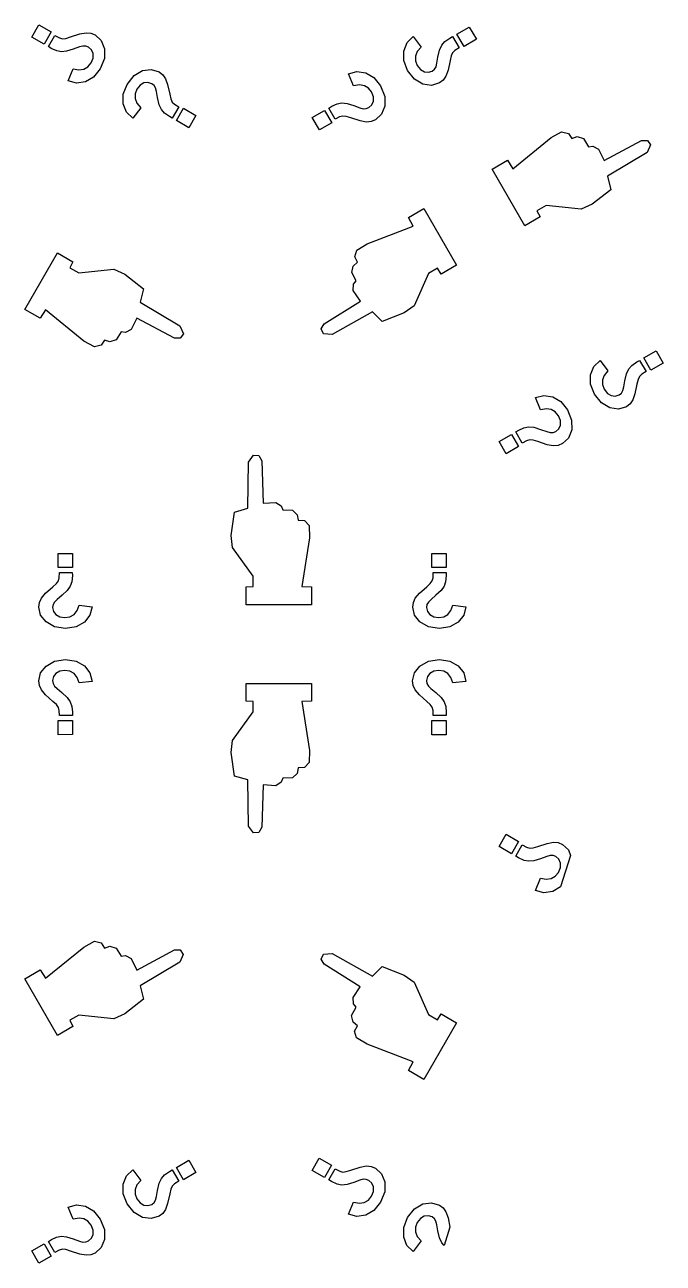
# Model space of a CAD drawing. Header units: metres. Extents: x 20 to 1108, y 20 to 251.
# Drawn here: x 338.7 to 366, y 141.6 to 194.6 of the extents above; entities that cross this region are included whole.
import ezdxf

# ---------------------------------------------------------------- set-up
doc = ezdxf.new("R2010")
doc.units = ezdxf.units.M

msp = doc.modelspace()

# ---------------------------------------------------------------- linework, layer by layer
for p, q in [((338.98, 194.118), (339.284, 194.646)), ((339.284, 194.646), (339.811, 194.341)), ((357.17, 194.245), (357.699, 194.55)), ((357.699, 194.55), (358.003, 194.023)), ((339.507, 193.815), (338.98, 194.118)), ((339.811, 194.341), (339.507, 193.815)), ((339.691, 193.71), (339.966, 194.188)), ((339.966, 194.188), (340.156, 194.089)), ((340.156, 194.089), (340.29, 194.049)), ((340.29, 194.049), (340.43, 194.065)), ((340.43, 194.065), (340.632, 194.127)), ((340.632, 194.127), (341.033, 194.257)), ((341.033, 194.257), (341.301, 194.306)), ((341.301, 194.306), (341.499, 194.287)), ((341.499, 194.287), (341.69, 194.211)), ((341.69, 194.211), (341.946, 193.974)), ((341.946, 193.974), (342.085, 193.623)), ((355.036, 193.882), (355.298, 194.142)), ((355.298, 194.142), (355.639, 193.692)), ((356.658, 193.924), (356.867, 194.073)), ((356.867, 194.073), (356.988, 194.14)), ((356.988, 194.14), (357.263, 193.661)), ((357.476, 193.718), (357.17, 194.245)), ((358.003, 194.023), (357.476, 193.718)), ((339.808, 193.637), (339.691, 193.71)), ((340.043, 193.53), (339.808, 193.637)), ((340.242, 193.489), (340.043, 193.53)), ((340.468, 193.513), (340.242, 193.489)), ((340.752, 193.601), (340.468, 193.513)), ((341.015, 193.696), (340.752, 193.601)), ((341.162, 193.737), (341.015, 193.696)), ((341.288, 193.733), (341.162, 193.737)), ((341.407, 193.689), (341.288, 193.733)), ((341.532, 193.574), (341.407, 193.689)), ((341.599, 193.415), (341.532, 193.574)), ((342.085, 193.623), (342.082, 193.206)), ((354.893, 193.523), (355.036, 193.882)), ((354.894, 193.117), (354.893, 193.523)), ((355.476, 193.499), (355.398, 193.303)), ((355.639, 193.692), (355.476, 193.499)), ((356.361, 193.264), (356.431, 193.566)), ((356.431, 193.566), (356.522, 193.772)), ((356.522, 193.772), (356.658, 193.924)), ((356.982, 193.447), (356.927, 193.322)), ((357.087, 193.549), (356.982, 193.447)), ((357.263, 193.661), (357.087, 193.549)), ((341.382, 192.85), (341.515, 193.016)), ((341.515, 193.016), (341.599, 193.223)), ((341.599, 193.223), (341.599, 193.415)), ((342.082, 193.206), (341.908, 192.764)), ((355.061, 192.692), (354.894, 193.117)), ((355.398, 193.303), (355.398, 193.102)), ((355.398, 193.102), (355.474, 192.903)), ((356.277, 192.849), (356.315, 193)), ((356.315, 193), (356.361, 193.264)), ((356.878, 193.114), (356.791, 192.701)), ((356.927, 193.322), (356.878, 193.114)), ((340.533, 192.244), (340.753, 192.764)), ((340.753, 192.764), (340.997, 192.718)), ((340.997, 192.718), (341.21, 192.749)), ((341.21, 192.749), (341.382, 192.85)), ((341.621, 192.406), (341.27, 192.202)), ((341.908, 192.764), (341.621, 192.406)), ((343.061, 192.097), (343.355, 192.469)), ((343.355, 192.469), (343.716, 192.683)), ((343.716, 192.683), (344.091, 192.736)), ((344.091, 192.736), (344.424, 192.634)), ((344.424, 192.634), (344.58, 192.509)), ((344.58, 192.509), (344.701, 192.339)), ((352.533, 192.546), (352.888, 192.643)), ((352.752, 192.026), (352.533, 192.546)), ((352.888, 192.643), (353.272, 192.587)), ((353.272, 192.587), (353.622, 192.384)), ((353.622, 192.384), (353.908, 192.026)), ((355.357, 192.317), (355.061, 192.692)), ((355.474, 192.903), (355.613, 192.729)), ((355.613, 192.729), (355.778, 192.633)), ((355.778, 192.633), (355.95, 192.611)), ((355.95, 192.611), (356.113, 192.664)), ((356.113, 192.664), (356.211, 192.744)), ((356.211, 192.744), (356.277, 192.849)), ((356.701, 192.45), (356.581, 192.279)), ((356.791, 192.701), (356.701, 192.45)), ((340.891, 192.147), (340.533, 192.244)), ((341.27, 192.202), (340.891, 192.147)), ((342.894, 191.673), (343.061, 192.097)), ((343.475, 191.886), (343.398, 191.688)), ((343.614, 192.061), (343.475, 191.886)), ((343.778, 192.156), (343.614, 192.061)), ((343.949, 192.178), (343.778, 192.156)), ((344.116, 192.125), (343.949, 192.178)), ((344.211, 192.047), (344.116, 192.125)), ((344.277, 191.942), (344.211, 192.047)), ((344.316, 191.784), (344.277, 191.942)), ((344.701, 192.339), (344.792, 192.087)), ((344.792, 192.087), (344.878, 191.678)), ((352.999, 192.071), (352.752, 192.026)), ((353.21, 192.04), (352.999, 192.071)), ((353.382, 191.94), (353.21, 192.04)), ((353.515, 191.776), (353.382, 191.94)), ((353.908, 192.026), (354.082, 191.583)), ((355.715, 192.108), (355.357, 192.317)), ((356.091, 192.053), (355.715, 192.108)), ((356.424, 192.156), (356.091, 192.053)), ((356.581, 192.279), (356.424, 192.156)), ((342.893, 191.266), (342.894, 191.673)), ((343.398, 191.688), (343.398, 191.486)), ((343.398, 191.486), (343.475, 191.29)), ((344.36, 191.529), (344.316, 191.784)), ((344.43, 191.224), (344.36, 191.529)), ((344.878, 191.678), (344.925, 191.471)), ((344.925, 191.471), (344.982, 191.338)), ((344.982, 191.338), (345.083, 191.243)), ((353.599, 191.566), (353.515, 191.776)), ((353.533, 191.215), (353.599, 191.375)), ((353.599, 191.375), (353.599, 191.566)), ((354.082, 191.583), (354.086, 191.167)), ((343.036, 190.908), (342.893, 191.266)), ((343.298, 190.648), (343.036, 190.908)), ((343.638, 191.098), (343.298, 190.648)), ((343.475, 191.29), (343.638, 191.098)), ((344.524, 191.018), (344.43, 191.224)), ((344.659, 190.865), (344.524, 191.018)), ((344.868, 190.716), (344.659, 190.865)), ((345.263, 191.128), (344.988, 190.65)), ((345.083, 191.243), (345.263, 191.128)), ((345.17, 190.544), (345.476, 191.071)), ((345.476, 191.071), (346.003, 190.767)), ((350.979, 190.671), (351.507, 190.976)), ((351.507, 190.976), (351.812, 190.448)), ((351.69, 191.081), (351.817, 191.157)), ((351.966, 190.603), (351.69, 191.081)), ((351.817, 191.157), (352.04, 191.259)), ((352.04, 191.259), (352.242, 191.301)), ((352.242, 191.301), (352.468, 191.276)), ((352.468, 191.276), (352.754, 191.19)), ((352.754, 191.19), (353.022, 191.092)), ((353.022, 191.092), (353.161, 191.053)), ((353.161, 191.053), (353.288, 191.057)), ((353.288, 191.057), (353.407, 191.102)), ((353.407, 191.102), (353.533, 191.215)), ((353.945, 190.815), (353.691, 190.578)), ((354.086, 191.167), (353.945, 190.815)), ((344.988, 190.65), (344.868, 190.716)), ((345.698, 190.239), (345.17, 190.544)), ((346.003, 190.767), (345.698, 190.239)), ((351.284, 190.144), (350.979, 190.671)), ((351.812, 190.448), (351.284, 190.144)), ((352.153, 190.7), (351.966, 190.603)), ((352.292, 190.741), (352.153, 190.7)), ((352.434, 190.725), (352.292, 190.741)), ((352.631, 190.664), (352.434, 190.725)), ((353.035, 190.533), (352.631, 190.664)), ((353.297, 190.485), (353.035, 190.533)), ((353.504, 190.503), (353.297, 190.485)), ((353.691, 190.578), (353.504, 190.503)), ((359.56, 188.487), (361.205, 189.821)), ((361.205, 189.821), (361.654, 190.068)), ((361.654, 190.068), (361.948, 189.998)), ((361.948, 189.998), (362.088, 189.777)), ((362.088, 189.777), (362.317, 189.858)), ((362.317, 189.858), (362.588, 189.775)), ((362.588, 189.775), (362.805, 189.425)), ((362.805, 189.425), (362.987, 189.451)), ((362.987, 189.451), (363.233, 189.327)), ((363.233, 189.327), (363.475, 188.837)), ((363.475, 188.837), (365.078, 189.694)), ((365.078, 189.694), (365.328, 189.695)), ((365.462, 189.508), (365.315, 189.173)), ((365.328, 189.695), (365.462, 189.508)), ((358.676, 188.466), (359.338, 188.848)), ((359.338, 188.848), (359.56, 188.487)), ((365.315, 189.173), (363.613, 188.164)), ((360.075, 186.042), (358.676, 188.466)), ((363.613, 188.164), (363.76, 187.588)), ((363.76, 187.588), (362.959, 186.967)), ((355.096, 186.4), (355.758, 186.782)), ((355.758, 186.782), (357.159, 184.359)), ((360.985, 186.909), (360.599, 186.687)), ((360.599, 186.687), (360.738, 186.425)), ((362.488, 186.75), (360.985, 186.909)), ((362.959, 186.967), (362.488, 186.75)), ((353.324, 185.273), (355.299, 186.027)), ((355.299, 186.027), (355.096, 186.4)), ((360.738, 186.425), (360.075, 186.042)), ((352.796, 184.717), (352.883, 185.004)), ((352.883, 185.004), (353.324, 185.273)), ((338.677, 182.468), (340.076, 184.891)), ((340.076, 184.891), (340.738, 184.508)), ((340.738, 184.508), (340.599, 184.246)), ((352.733, 184.323), (352.917, 184.484)), ((352.917, 184.484), (352.796, 184.717)), ((340.599, 184.246), (340.986, 184.024)), ((340.986, 184.024), (342.488, 184.185)), ((342.488, 184.185), (342.961, 183.967)), ((342.961, 183.967), (343.761, 183.345)), ((352.668, 184.046), (352.733, 184.323)), ((352.864, 183.686), (352.668, 184.046)), ((355.952, 184.004), (355.338, 182.62)), ((356.338, 184.226), (355.952, 184.004)), ((356.495, 183.976), (356.338, 184.226)), ((357.159, 184.359), (356.495, 183.976)), ((352.736, 183.269), (352.751, 183.542)), ((352.751, 183.542), (352.864, 183.686)), ((343.761, 183.345), (343.614, 182.771)), ((353.039, 182.812), (352.736, 183.269)), ((339.338, 182.087), (338.677, 182.468)), ((339.56, 182.446), (339.338, 182.087)), ((341.208, 181.11), (339.56, 182.446)), ((343.614, 182.771), (345.315, 181.76)), ((351.494, 181.853), (353.039, 182.812)), ((353.552, 182.356), (351.828, 181.386)), ((353.978, 181.941), (353.552, 182.356)), ((354.914, 182.322), (353.978, 181.941)), ((355.338, 182.62), (354.914, 182.322)), ((343.475, 182.095), (343.234, 181.607)), ((345.08, 181.238), (343.475, 182.095)), ((351.367, 181.635), (351.494, 181.853)), ((342.806, 181.508), (342.589, 181.158)), ((342.989, 181.482), (342.806, 181.508)), ((343.234, 181.607), (342.989, 181.482)), ((345.315, 181.76), (345.464, 181.424)), ((345.464, 181.424), (345.329, 181.238)), ((351.463, 181.426), (351.367, 181.635)), ((351.828, 181.386), (351.463, 181.426)), ((341.656, 180.865), (341.208, 181.11)), ((341.948, 180.935), (341.656, 180.865)), ((342.089, 181.156), (341.948, 180.935)), ((342.319, 181.076), (342.089, 181.156)), ((342.589, 181.158), (342.319, 181.076)), ((345.329, 181.238), (345.08, 181.238)), ((363.034, 180.026), (363.297, 180.286)), ((363.297, 180.286), (363.638, 179.836)), ((364.657, 180.068), (364.868, 180.219)), ((364.868, 180.219), (364.988, 180.283)), ((364.988, 180.283), (365.265, 179.807)), ((365.17, 180.39), (365.698, 180.693)), ((365.475, 179.862), (365.17, 180.39)), ((365.698, 180.693), (366.002, 180.168)), ((362.893, 179.668), (363.034, 180.026)), ((362.893, 179.262), (362.893, 179.668)), ((363.638, 179.836), (363.475, 179.644)), ((364.361, 179.407), (364.43, 179.71)), ((364.43, 179.71), (364.523, 179.917)), ((364.523, 179.917), (364.657, 180.068)), ((365.086, 179.693), (364.983, 179.594)), ((365.265, 179.807), (365.086, 179.693)), ((366.002, 180.168), (365.475, 179.862)), ((363.061, 178.836), (362.893, 179.262)), ((363.475, 179.644), (363.397, 179.447)), ((363.397, 179.447), (363.397, 179.246)), ((363.397, 179.246), (363.474, 179.048)), ((364.275, 178.994), (364.314, 179.146)), ((364.314, 179.146), (364.361, 179.407)), ((364.878, 179.26), (364.79, 178.846)), ((364.924, 179.463), (364.878, 179.26)), ((364.983, 179.594), (364.924, 179.463)), ((360.533, 178.691), (360.887, 178.786)), ((360.752, 178.17), (360.533, 178.691)), ((360.887, 178.786), (361.272, 178.731)), ((361.272, 178.731), (361.621, 178.527)), ((363.355, 178.464), (363.061, 178.836)), ((363.474, 179.048), (363.613, 178.873)), ((363.613, 178.873), (363.777, 178.777)), ((363.777, 178.777), (363.949, 178.755)), ((363.949, 178.755), (364.112, 178.809)), ((364.112, 178.809), (364.209, 178.888)), ((364.209, 178.888), (364.275, 178.994)), ((364.79, 178.846), (364.701, 178.595)), ((360.999, 178.215), (360.752, 178.17)), ((361.21, 178.184), (360.999, 178.215)), ((361.382, 178.084), (361.21, 178.184)), ((361.518, 177.917), (361.382, 178.084)), ((361.621, 178.527), (361.908, 178.169)), ((361.908, 178.169), (362.082, 177.728)), ((363.715, 178.251), (363.355, 178.464)), ((364.091, 178.197), (363.715, 178.251)), ((364.423, 178.301), (364.091, 178.197)), ((364.58, 178.425), (364.423, 178.301)), ((364.701, 178.595), (364.58, 178.425)), ((361.598, 177.712), (361.518, 177.917)), ((361.599, 177.519), (361.598, 177.712)), ((362.082, 177.728), (362.086, 177.312)), ((358.98, 176.816), (359.506, 177.119)), ((359.506, 177.119), (359.81, 176.592)), ((359.69, 177.224), (359.819, 177.303)), ((359.965, 176.746), (359.69, 177.224)), ((359.819, 177.303), (360.039, 177.402)), ((360.039, 177.402), (360.242, 177.444)), ((360.242, 177.444), (360.468, 177.42)), ((360.468, 177.42), (360.754, 177.333)), ((360.754, 177.333), (361.022, 177.235)), ((361.022, 177.235), (361.161, 177.196)), ((361.161, 177.196), (361.287, 177.2)), ((361.287, 177.2), (361.407, 177.245)), ((361.407, 177.245), (361.533, 177.359)), ((361.533, 177.359), (361.599, 177.519)), ((362.086, 177.312), (361.945, 176.958)), ((359.284, 176.288), (358.98, 176.816)), ((359.81, 176.592), (359.284, 176.288)), ((360.154, 176.844), (359.965, 176.746)), ((360.291, 176.885), (360.154, 176.844)), ((360.432, 176.869), (360.291, 176.885)), ((360.632, 176.809), (360.432, 176.869)), ((361.035, 176.677), (360.632, 176.809)), ((361.297, 176.629), (361.035, 176.677)), ((361.503, 176.648), (361.297, 176.629)), ((361.69, 176.724), (361.503, 176.648)), ((361.945, 176.958), (361.69, 176.724)), ((348.246, 175.933), (348.463, 176.232)), ((348.463, 176.232), (348.692, 176.209)), ((348.692, 176.209), (348.818, 175.988)), ((348.818, 175.988), (348.875, 174.173)), ((348.223, 173.955), (348.246, 175.933)), ((347.652, 173.795), (348.223, 173.955)), ((348.875, 174.173), (349.421, 174.207)), ((349.421, 174.207), (349.653, 174.057)), ((349.653, 174.057), (349.721, 173.887)), ((349.721, 173.887), (350.134, 173.875)), ((350.134, 173.875), (350.337, 173.682)), ((347.515, 172.797), (347.652, 173.795)), ((350.337, 173.682), (350.384, 173.441)), ((350.384, 173.441), (350.647, 173.43)), ((350.647, 173.43), (350.852, 173.212)), ((347.563, 172.273), (347.515, 172.797)), ((350.852, 173.212), (350.864, 172.693)), ((348.452, 171.052), (347.563, 172.273)), ((350.864, 172.693), (350.532, 170.607)), ((340.103, 171.416), (340.103, 172.026)), ((340.103, 172.026), (340.712, 172.026)), ((340.712, 172.026), (340.712, 171.416)), ((356.104, 171.416), (356.104, 172.026)), ((356.104, 172.026), (356.712, 172.026)), ((356.712, 172.026), (356.712, 171.416)), ((340.712, 171.416), (340.103, 171.416)), ((340.149, 170.986), (340.16, 171.205)), ((340.16, 171.205), (340.711, 171.205)), ((340.711, 171.205), (340.715, 171.078)), ((356.712, 171.416), (356.104, 171.416)), ((356.15, 170.986), (356.16, 171.205)), ((356.16, 171.205), (356.712, 171.205)), ((356.712, 171.205), (356.715, 171.078)), ((339.878, 170.598), (340.033, 170.741)), ((340.033, 170.741), (340.117, 170.857)), ((340.117, 170.857), (340.149, 170.986)), ((340.69, 170.809), (340.626, 170.617)), ((340.715, 171.078), (340.69, 170.809)), ((348.452, 170.607), (348.452, 171.052)), ((355.878, 170.598), (356.033, 170.741)), ((356.033, 170.741), (356.118, 170.857)), ((356.118, 170.857), (356.15, 170.986)), ((356.69, 170.809), (356.626, 170.617)), ((356.715, 171.078), (356.69, 170.809)), ((339.388, 170.107), (339.567, 170.317)), ((339.567, 170.317), (339.878, 170.598)), ((340.275, 170.232), (340.067, 170.058)), ((340.492, 170.433), (340.275, 170.232)), ((340.626, 170.617), (340.492, 170.433)), ((348.155, 170.595), (348.452, 170.607)), ((348.155, 169.829), (348.155, 170.595)), ((350.532, 170.607), (350.954, 170.595)), ((350.954, 170.595), (350.954, 169.829)), ((355.389, 170.107), (355.567, 170.317)), ((355.567, 170.317), (355.878, 170.598)), ((356.275, 170.232), (356.067, 170.058)), ((356.492, 170.433), (356.275, 170.232)), ((356.626, 170.617), (356.492, 170.433)), ((339.277, 169.726), (339.306, 169.927)), ((339.355, 169.383), (339.277, 169.726)), ((339.306, 169.927), (339.388, 170.107)), ((339.89, 169.832), (339.87, 169.711)), ((339.87, 169.711), (339.907, 169.543)), ((339.949, 169.942), (339.89, 169.832)), ((340.067, 170.058), (339.949, 169.942)), ((340.916, 169.577), (341, 169.813)), ((341, 169.813), (341.558, 169.743)), ((341.558, 169.743), (341.464, 169.382)), ((350.954, 169.829), (348.155, 169.829)), ((355.278, 169.726), (355.307, 169.927)), ((355.356, 169.383), (355.278, 169.726)), ((355.307, 169.927), (355.389, 170.107)), ((355.891, 169.832), (355.871, 169.711)), ((355.871, 169.711), (355.907, 169.543)), ((355.95, 169.942), (355.891, 169.832)), ((356.067, 170.058), (355.95, 169.942)), ((356.917, 169.577), (357.001, 169.813)), ((357.001, 169.813), (357.559, 169.743)), ((357.559, 169.743), (357.464, 169.382)), ((339.587, 169.089), (339.355, 169.383)), ((339.951, 168.882), (339.587, 169.089)), ((339.907, 169.543), (340.012, 169.404)), ((340.012, 169.404), (340.178, 169.309)), ((340.178, 169.309), (340.396, 169.276)), ((340.396, 169.276), (340.61, 169.31)), ((340.61, 169.31), (340.784, 169.409)), ((340.784, 169.409), (340.916, 169.577)), ((341.228, 169.084), (340.873, 168.88)), ((341.464, 169.382), (341.228, 169.084)), ((355.587, 169.089), (355.356, 169.383)), ((355.951, 168.882), (355.587, 169.089)), ((355.907, 169.543), (356.013, 169.404)), ((356.013, 169.404), (356.179, 169.309)), ((356.179, 169.309), (356.397, 169.276)), ((356.397, 169.276), (356.61, 169.31)), ((356.61, 169.31), (356.784, 169.409)), ((356.784, 169.409), (356.917, 169.577)), ((357.228, 169.084), (356.873, 168.88)), ((357.464, 169.382), (357.228, 169.084)), ((340.422, 168.812), (339.951, 168.882)), ((340.873, 168.88), (340.422, 168.812)), ((356.423, 168.812), (355.951, 168.882)), ((356.873, 168.88), (356.423, 168.812)), ((339.95, 167.409), (340.422, 167.481)), ((340.422, 167.481), (340.873, 167.412)), ((355.95, 167.411), (356.422, 167.479)), ((356.422, 167.479), (356.872, 167.413)), ((339.354, 166.909), (339.587, 167.206)), ((339.587, 167.206), (339.95, 167.409)), ((340.178, 166.983), (340.011, 166.887)), ((340.396, 167.016), (340.178, 166.983)), ((340.61, 166.983), (340.396, 167.016)), ((340.784, 166.883), (340.61, 166.983)), ((340.873, 167.412), (341.227, 167.209)), ((341.227, 167.209), (341.464, 166.909)), ((355.354, 166.909), (355.587, 167.204)), ((355.587, 167.204), (355.95, 167.411)), ((356.177, 166.984), (356.011, 166.888)), ((356.4, 167.017), (356.177, 166.984)), ((356.606, 166.984), (356.4, 167.017)), ((356.784, 166.883), (356.606, 166.984)), ((356.872, 167.413), (357.227, 167.209)), ((357.227, 167.209), (357.464, 166.91)), ((339.277, 166.567), (339.354, 166.909)), ((339.306, 166.368), (339.277, 166.567)), ((339.908, 166.751), (339.87, 166.581)), ((339.87, 166.581), (339.89, 166.463)), ((339.89, 166.463), (339.95, 166.349)), ((340.011, 166.887), (339.908, 166.751)), ((340.915, 166.716), (340.784, 166.883)), ((340.999, 166.48), (340.915, 166.716)), ((341.558, 166.549), (340.999, 166.48)), ((341.464, 166.909), (341.558, 166.549)), ((348.155, 165.697), (348.155, 166.463)), ((348.155, 166.463), (350.954, 166.462)), ((350.954, 166.462), (350.953, 165.698)), ((355.276, 166.567), (355.354, 166.909)), ((355.305, 166.368), (355.276, 166.567)), ((355.907, 166.752), (355.871, 166.584)), ((355.871, 166.584), (355.89, 166.462)), ((355.89, 166.462), (355.951, 166.349)), ((356.011, 166.888), (355.907, 166.752)), ((356.915, 166.716), (356.784, 166.883)), ((356.999, 166.48), (356.915, 166.716)), ((357.559, 166.549), (356.999, 166.48)), ((357.464, 166.91), (357.559, 166.549)), ((339.39, 166.184), (339.306, 166.368)), ((339.568, 165.973), (339.39, 166.184)), ((339.878, 165.694), (339.568, 165.973)), ((339.95, 166.349), (340.062, 166.24)), ((340.062, 166.24), (340.269, 166.068)), ((340.269, 166.068), (340.492, 165.859)), ((355.39, 166.184), (355.305, 166.368)), ((355.568, 165.973), (355.39, 166.184)), ((355.878, 165.694), (355.568, 165.973)), ((355.951, 166.349), (356.06, 166.242)), ((356.06, 166.242), (356.271, 166.065)), ((356.271, 166.065), (356.492, 165.859)), ((340.032, 165.554), (339.878, 165.694)), ((340.118, 165.435), (340.032, 165.554)), ((340.149, 165.307), (340.118, 165.435)), ((340.492, 165.859), (340.625, 165.674)), ((340.625, 165.674), (340.692, 165.479)), ((340.692, 165.479), (340.715, 165.236)), ((348.451, 165.687), (348.155, 165.697)), ((348.451, 165.24), (348.451, 165.687)), ((350.953, 165.698), (350.531, 165.687)), ((350.531, 165.687), (350.863, 163.597)), ((356.033, 165.552), (355.878, 165.694)), ((356.117, 165.438), (356.033, 165.552)), ((356.15, 165.302), (356.117, 165.438)), ((356.492, 165.859), (356.627, 165.673)), ((356.627, 165.673), (356.691, 165.48)), ((356.691, 165.48), (356.714, 165.236)), ((340.103, 164.876), (340.712, 164.877)), ((340.103, 164.267), (340.103, 164.876)), ((340.16, 165.088), (340.149, 165.307)), ((340.712, 165.088), (340.16, 165.088)), ((340.715, 165.236), (340.712, 165.088)), ((340.712, 164.877), (340.713, 164.268)), ((347.562, 164.021), (348.451, 165.24)), ((356.103, 164.267), (356.103, 164.877)), ((356.103, 164.877), (356.712, 164.877)), ((356.159, 165.087), (356.15, 165.302)), ((356.712, 165.088), (356.159, 165.087)), ((356.714, 165.236), (356.712, 165.088)), ((356.712, 164.877), (356.712, 164.267)), ((340.713, 164.268), (340.103, 164.267)), ((347.514, 163.5), (347.562, 164.021)), ((356.712, 164.267), (356.103, 164.267)), ((347.652, 162.497), (347.514, 163.5)), ((350.863, 163.597), (350.852, 163.081)), ((350.383, 162.852), (350.337, 162.611)), ((350.646, 162.864), (350.383, 162.852)), ((350.852, 163.081), (350.646, 162.864)), ((348.223, 162.337), (347.652, 162.497)), ((348.246, 160.359), (348.223, 162.337)), ((349.651, 162.235), (349.421, 162.085)), ((349.72, 162.406), (349.651, 162.235)), ((350.134, 162.419), (349.72, 162.406)), ((350.337, 162.611), (350.134, 162.419)), ((348.875, 162.12), (348.817, 160.304)), ((349.421, 162.085), (348.875, 162.12)), ((348.462, 160.062), (348.246, 160.359)), ((348.691, 160.085), (348.462, 160.062)), ((348.817, 160.304), (348.691, 160.085)), ((358.98, 159.478), (359.284, 160.005)), ((359.284, 160.005), (359.811, 159.7)), ((359.811, 159.7), (359.507, 159.174)), ((359.691, 159.069), (359.966, 159.547)), ((359.966, 159.547), (360.156, 159.448)), ((360.632, 159.486), (361.033, 159.616)), ((361.033, 159.616), (361.301, 159.665)), ((361.301, 159.665), (361.499, 159.647)), ((361.499, 159.647), (361.69, 159.57)), ((361.69, 159.57), (361.946, 159.333)), ((359.507, 159.174), (358.98, 159.478)), ((359.808, 158.996), (359.691, 159.069)), ((360.043, 158.89), (359.808, 158.996)), ((360.156, 159.448), (360.29, 159.408)), ((360.29, 159.408), (360.43, 159.424)), ((360.43, 159.424), (360.632, 159.486)), ((361.015, 159.057), (360.752, 158.96)), ((361.162, 159.097), (361.015, 159.057)), ((361.288, 159.092), (361.162, 159.097)), ((361.407, 159.048), (361.288, 159.092)), ((361.532, 158.934), (361.407, 159.048)), ((362.04, 159.096), (361.605, 157.756)), ((361.946, 159.333), (362.04, 159.096)), ((360.242, 158.849), (360.043, 158.89)), ((360.468, 158.872), (360.242, 158.849)), ((360.752, 158.96), (360.468, 158.872)), ((361.515, 158.375), (361.599, 158.582)), ((361.599, 158.775), (361.532, 158.934)), ((361.599, 158.582), (361.599, 158.775)), ((360.533, 157.604), (360.753, 158.123)), ((360.753, 158.123), (360.997, 158.077)), ((360.997, 158.077), (361.21, 158.109)), ((361.21, 158.109), (361.382, 158.209)), ((361.382, 158.209), (361.515, 158.375)), ((360.891, 157.506), (360.533, 157.604)), ((361.27, 157.562), (360.891, 157.506)), ((361.605, 157.756), (361.27, 157.562)), ((341.205, 155.181), (341.654, 155.427)), ((341.654, 155.427), (341.948, 155.358)), ((341.948, 155.358), (342.088, 155.137)), ((339.56, 153.847), (341.205, 155.181)), ((342.088, 155.137), (342.317, 155.217)), ((342.317, 155.217), (342.588, 155.134)), ((342.588, 155.134), (342.805, 154.784)), ((342.805, 154.784), (342.987, 154.811)), ((342.987, 154.811), (343.233, 154.687)), ((343.475, 154.196), (345.078, 155.054)), ((345.078, 155.054), (345.328, 155.055)), ((345.462, 154.867), (345.315, 154.532)), ((345.328, 155.055), (345.462, 154.867)), ((351.367, 154.66), (351.462, 154.868)), ((351.462, 154.868), (351.828, 154.907)), ((351.828, 154.907), (353.552, 153.938)), ((343.233, 154.687), (343.475, 154.196)), ((345.315, 154.532), (343.613, 153.524)), ((351.494, 154.441), (351.367, 154.66)), ((353.038, 153.482), (351.494, 154.441)), ((353.552, 153.938), (353.978, 154.353)), ((353.978, 154.353), (354.912, 153.972)), ((338.676, 153.825), (339.338, 154.207)), ((340.075, 151.401), (338.676, 153.825)), ((339.338, 154.207), (339.56, 153.847)), ((354.912, 153.972), (355.338, 153.671)), ((343.613, 153.524), (343.76, 152.947)), ((352.735, 153.026), (353.038, 153.482)), ((355.338, 153.671), (355.952, 152.288)), ((343.76, 152.947), (342.959, 152.326)), ((352.749, 152.753), (352.735, 153.026)), ((352.864, 152.608), (352.749, 152.753)), ((340.985, 152.27), (340.599, 152.046)), ((342.488, 152.109), (340.985, 152.27)), ((342.959, 152.326), (342.488, 152.109)), ((352.666, 152.244), (352.864, 152.608)), ((352.732, 151.971), (352.666, 152.244)), ((355.952, 152.288), (356.338, 152.068)), ((356.338, 152.068), (356.495, 152.318)), ((356.495, 152.318), (357.159, 151.935)), ((340.738, 151.784), (340.075, 151.401)), ((340.599, 152.046), (340.738, 151.784)), ((352.917, 151.811), (352.732, 151.971)), ((352.795, 151.576), (352.917, 151.811)), ((352.881, 151.289), (352.795, 151.576)), ((357.159, 151.935), (355.758, 149.51)), ((353.324, 151.021), (352.881, 151.289)), ((355.298, 150.267), (353.324, 151.021)), ((355.096, 149.894), (355.298, 150.267)), ((355.758, 149.51), (355.096, 149.894)), ((345.17, 145.749), (345.698, 146.053)), ((345.475, 145.223), (345.17, 145.749)), ((345.698, 146.053), (346.002, 145.527)), ((350.979, 145.622), (351.283, 146.15)), ((351.283, 146.15), (351.811, 145.845)), ((351.811, 145.845), (351.506, 145.318)), ((352.631, 145.63), (353.033, 145.76)), ((353.033, 145.76), (353.301, 145.81)), ((353.301, 145.81), (353.499, 145.791)), ((353.499, 145.791), (353.689, 145.715)), ((342.893, 145.028), (343.034, 145.386)), ((343.034, 145.386), (343.297, 145.646)), ((343.297, 145.646), (343.638, 145.196)), ((344.43, 145.069), (344.523, 145.276)), ((344.523, 145.276), (344.657, 145.427)), ((344.657, 145.427), (344.868, 145.578)), ((344.868, 145.578), (344.988, 145.644)), ((344.988, 145.644), (345.265, 145.166)), ((346.002, 145.527), (345.475, 145.223)), ((351.506, 145.318), (350.979, 145.622)), ((351.69, 145.211), (351.965, 145.692)), ((351.965, 145.692), (352.155, 145.592)), ((352.155, 145.592), (352.29, 145.552)), ((352.29, 145.552), (352.432, 145.568)), ((352.432, 145.568), (352.631, 145.63)), ((353.161, 145.24), (353.015, 145.2)), ((353.288, 145.236), (353.161, 145.24)), ((353.406, 145.193), (353.288, 145.236)), ((353.689, 145.715), (353.945, 145.478)), ((353.945, 145.478), (354.085, 145.127)), ((342.893, 144.621), (342.893, 145.028)), ((343.475, 145.003), (343.397, 144.808)), ((343.397, 144.808), (343.397, 144.607)), ((343.638, 145.196), (343.475, 145.003)), ((344.314, 144.505), (344.361, 144.768)), ((344.361, 144.768), (344.43, 145.069)), ((344.924, 144.823), (344.878, 144.619)), ((344.983, 144.953), (344.924, 144.823)), ((345.086, 145.052), (344.983, 144.953)), ((345.265, 145.166), (345.086, 145.052)), ((351.807, 145.142), (351.69, 145.211)), ((352.04, 145.034), (351.807, 145.142)), ((352.242, 144.991), (352.04, 145.034)), ((352.468, 145.017), (352.242, 144.991)), ((352.753, 145.104), (352.468, 145.017)), ((353.015, 145.2), (352.753, 145.104)), ((353.533, 145.078), (353.406, 145.193)), ((353.518, 144.522), (353.598, 144.725)), ((353.599, 144.918), (353.533, 145.078)), ((353.598, 144.725), (353.599, 144.918)), ((354.082, 144.711), (353.907, 144.268)), ((354.085, 145.127), (354.082, 144.711)), ((343.061, 144.195), (342.893, 144.621)), ((343.355, 143.823), (343.061, 144.195)), ((343.397, 144.607), (343.474, 144.408)), ((343.474, 144.408), (343.613, 144.233)), ((343.613, 144.233), (343.777, 144.137)), ((343.949, 144.115), (344.112, 144.168)), ((344.112, 144.168), (344.209, 144.247)), ((344.209, 144.247), (344.275, 144.354)), ((344.275, 144.354), (344.314, 144.505)), ((344.79, 144.205), (344.701, 143.954)), ((344.878, 144.619), (344.79, 144.205)), ((352.532, 143.748), (352.751, 144.268)), ((352.751, 144.268), (352.998, 144.221)), ((352.998, 144.221), (353.209, 144.252)), ((353.209, 144.252), (353.381, 144.354)), ((353.381, 144.354), (353.518, 144.522)), ((353.907, 144.268), (353.621, 143.909)), ((355.357, 143.977), (355.715, 144.186)), ((355.715, 144.186), (356.09, 144.24)), ((356.09, 144.24), (356.424, 144.136)), ((340.533, 144.049), (340.887, 144.147)), ((340.752, 143.529), (340.533, 144.049)), ((340.887, 144.147), (341.272, 144.09)), ((341.272, 144.09), (341.621, 143.887)), ((341.621, 143.887), (341.908, 143.529)), ((343.715, 143.61), (343.355, 143.823)), ((343.777, 144.137), (343.949, 144.115)), ((344.423, 143.66), (344.091, 143.558)), ((344.58, 143.784), (344.423, 143.66)), ((344.701, 143.954), (344.58, 143.784)), ((352.891, 143.65), (352.532, 143.748)), ((353.27, 143.706), (352.891, 143.65)), ((353.621, 143.909), (353.27, 143.706)), ((355.061, 143.601), (355.357, 143.977)), ((355.777, 143.659), (355.613, 143.565)), ((355.95, 143.682), (355.777, 143.659)), ((356.115, 143.628), (355.95, 143.682)), ((356.208, 143.554), (356.115, 143.628)), ((356.424, 144.136), (356.579, 144.013)), ((356.579, 144.013), (356.701, 143.842)), ((356.701, 143.842), (356.792, 143.59)), ((340.999, 143.574), (340.752, 143.529)), ((341.21, 143.543), (340.999, 143.574)), ((341.382, 143.443), (341.21, 143.543)), ((341.518, 143.277), (341.382, 143.443)), ((341.598, 143.071), (341.518, 143.277)), ((341.908, 143.529), (342.082, 143.087)), ((344.091, 143.558), (343.715, 143.61)), ((354.893, 142.768), (354.894, 143.178)), ((354.894, 143.178), (355.061, 143.601)), ((355.474, 143.39), (355.398, 143.193)), ((355.398, 143.193), (355.398, 142.99)), ((355.613, 143.565), (355.474, 143.39)), ((356.276, 143.443), (356.208, 143.554)), ((356.316, 143.286), (356.276, 143.443)), ((356.36, 143.032), (356.316, 143.286)), ((356.875, 143.198), (356.619, 142.412)), ((356.792, 143.59), (356.875, 143.198)), ((339.69, 142.583), (339.819, 142.662)), ((339.965, 142.106), (339.69, 142.583)), ((339.819, 142.662), (340.039, 142.762)), ((340.039, 142.762), (340.242, 142.804)), ((340.242, 142.804), (340.468, 142.78)), ((340.468, 142.78), (340.754, 142.693)), ((340.754, 142.693), (341.022, 142.595)), ((341.022, 142.595), (341.161, 142.557)), ((341.287, 142.561), (341.407, 142.606)), ((341.407, 142.606), (341.533, 142.718)), ((341.533, 142.718), (341.599, 142.878)), ((341.599, 142.878), (341.598, 143.071)), ((342.086, 142.67), (341.945, 142.318)), ((342.082, 143.087), (342.086, 142.67)), ((355.034, 142.411), (354.893, 142.768)), ((355.639, 142.601), (355.298, 142.151)), ((355.398, 142.99), (355.476, 142.793)), ((355.476, 142.793), (355.639, 142.601)), ((356.429, 142.731), (356.36, 143.032)), ((356.524, 142.521), (356.429, 142.731)), ((338.98, 142.174), (339.506, 142.479)), ((339.284, 141.649), (338.98, 142.174)), ((339.506, 142.479), (339.81, 141.951)), ((340.154, 142.203), (339.965, 142.106)), ((340.291, 142.244), (340.154, 142.203)), ((340.432, 142.23), (340.291, 142.244)), ((340.632, 142.168), (340.432, 142.23)), ((341.035, 142.036), (340.632, 142.168)), ((341.297, 141.988), (341.035, 142.036)), ((341.161, 142.557), (341.287, 142.561)), ((341.69, 142.083), (341.503, 142.006)), ((341.945, 142.318), (341.69, 142.083)), ((355.298, 142.151), (355.034, 142.411)), ((356.619, 142.412), (356.524, 142.521)), ((339.81, 141.951), (339.284, 141.649)), ((341.503, 142.006), (341.297, 141.988))]:
    msp.add_line(p, q)

doc.saveas('drawing.dxf')
